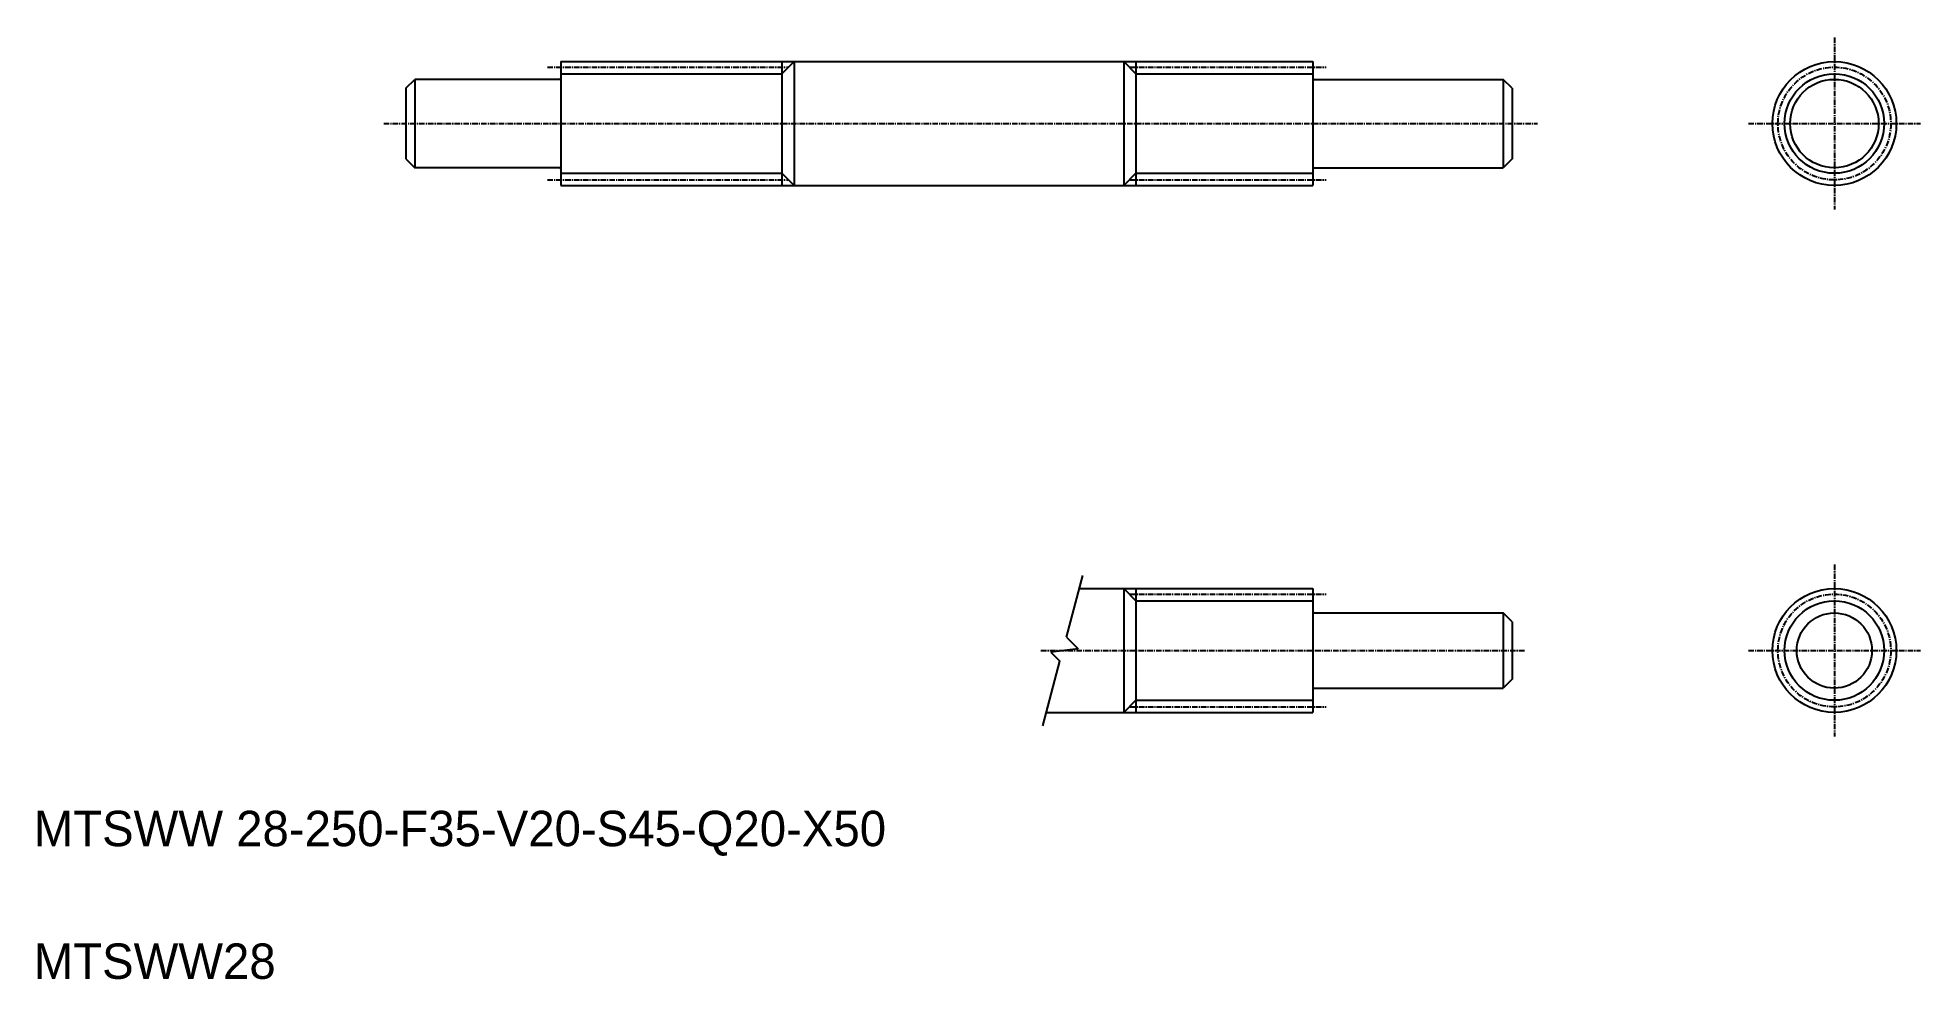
# Model space of a CAD drawing. Extents: x 87 to 512, y 170 to 383.
import ezdxf

# ---------------------------------------------------------------- set-up
doc = ezdxf.new("R2010")
doc.units = 0
doc.linetypes.add('CENTER', pattern=[2, 1.25, -0.25, 0.25, -0.25])
doc.layers.get('0').update_dxf_attribs({"linetype": 'CONTINUOUS'})
doc.layers.add('CENTER', color=1, linetype='CENTER')

msp = doc.modelspace()

# ---------------------------------------------------------------- linework, layer by layer
for p, q in [((204.97, 377.1), (204.97, 349.1)), ((204.97, 377.1), (374.97, 377.1)), ((254.97, 377.1), (254.97, 349.1)), ((257.72, 377.1), (257.72, 349.1)), ((332.22, 377.1), (332.22, 349.1)), ((334.97, 377.1), (334.97, 349.1)), ((374.97, 377.1), (374.97, 349.1)), ((169.97, 371.1), (171.97, 373.1)), ((169.97, 371.1), (169.97, 355.1)), ((171.97, 373.1), (171.97, 353.1)), ((204.67, 373.1), (171.97, 373.1)), ((375.27, 373.1), (417.97, 373.1)), ((417.97, 373.1), (417.97, 353.1)), ((419.97, 371.1), (417.97, 373.1)), ((419.97, 371.1), (419.97, 355.1)), ((169.97, 355.1), (171.97, 353.1)), ((419.97, 355.1), (417.97, 353.1)), ((204.67, 353.1), (171.97, 353.1)), ((204.97, 349.1), (374.97, 349.1)), ((247.47, 349.1), (247.47, 349.1)), ((289.97, 349.1), (289.97, 349.1)), ((375.27, 353.1), (417.97, 353.1)), ((322.19, 257.93), (374.97, 257.93)), ((332.22, 257.93), (332.22, 229.93)), ((334.97, 257.93), (334.97, 229.93)), ((374.97, 257.93), (374.97, 229.93)), ((375.27, 252.43), (417.97, 252.43)), ((419.97, 250.43), (417.97, 252.43)), ((417.97, 252.43), (417.97, 235.43)), ((419.97, 250.43), (419.97, 237.43)), ((375.27, 235.43), (417.97, 235.43)), ((419.97, 237.43), (417.97, 235.43)), ((314.69, 229.93), (374.97, 229.93))]:
    msp.add_line(p, q)
at = {"color": 3}
for p, q in [((254.97, 374.35), (257.72, 377.1)), ((332.22, 377.1), (334.97, 374.35)), ((204.97, 374.35), (254.97, 374.35)), ((334.97, 374.35), (374.97, 374.35)), ((204.97, 351.85), (254.97, 351.85)), ((254.97, 351.85), (257.72, 349.1)), ((332.22, 349.1), (334.97, 351.85)), ((334.97, 351.85), (374.97, 351.85)), ((332.22, 257.93), (334.97, 255.18)), ((334.97, 255.18), (374.97, 255.18)), ((332.22, 229.93), (334.97, 232.68)), ((334.97, 232.68), (374.97, 232.68))]:
    msp.add_line(p, q, dxfattribs=at)
at = {"color": 3, "linetype": 'CONTINUOUS'}
for p, q in [((319.25, 246.95), (323, 260.93)), ((319.25, 246.95), (321.88, 244.32)), ((321.88, 244.32), (315.75, 243.53)), ((315.75, 243.53), (317.79, 241.49)), ((313.89, 226.93), (317.79, 241.49))]:
    msp.add_line(p, q, dxfattribs=at)
for centre, radius in [((492.81, 363.1), 14), ((492.81, 363.1), 10), ((492.81, 243.93), 14), ((492.81, 243.93), 8.5)]:
    msp.add_circle(centre, radius)
at = {"color": 3}
for centre in [(492.81, 363.1), (492.81, 243.93)]:
    msp.add_circle(centre, 11.25, dxfattribs=at)
for centre, start, end in [((204.67, 373.4), 270, 0), ((375.27, 373.4), 180, 270), ((204.67, 352.8), 0, 90), ((375.27, 352.8), 90, 180), ((375.27, 252.73), 180, 270), ((375.27, 235.13), 90, 180)]:
    msp.add_arc(centre, 0.3, start, end)
at = {"layer": 'CENTER', "color": 1, "linetype": 'CENTER'}
for p, q in [((492.81, 382.53), (492.81, 343.67)), ((201.97, 375.85), (256.29, 375.85)), ((333.65, 375.85), (377.97, 375.85)), ((164.97, 363.1), (425.71, 363.1)), ((473.38, 363.1), (512.24, 363.1)), ((201.97, 350.35), (256.29, 350.35)), ((333.65, 350.35), (377.97, 350.35)), ((492.81, 263.36), (492.81, 224.5)), ((333.65, 256.68), (377.97, 256.68)), ((313.51, 243.93), (422.99, 243.93)), ((473.38, 243.93), (512.24, 243.93)), ((333.65, 231.18), (377.97, 231.18))]:
    msp.add_line(p, q, dxfattribs=at)
for centre in [(492.81, 363.1), (492.81, 243.93)]:
    msp.add_circle(centre, 12.75, dxfattribs=at)

# ---------------------------------------------------------------- texts
for s, p in [('MTSWW 28-250-F35-V20-S45-Q20-X50', (85.88, 199.68)), ('MTSWW28', (85.88, 169.68))]:
    msp.add_text(s, height=8).set_placement(p)

doc.saveas('drawing.dxf')
